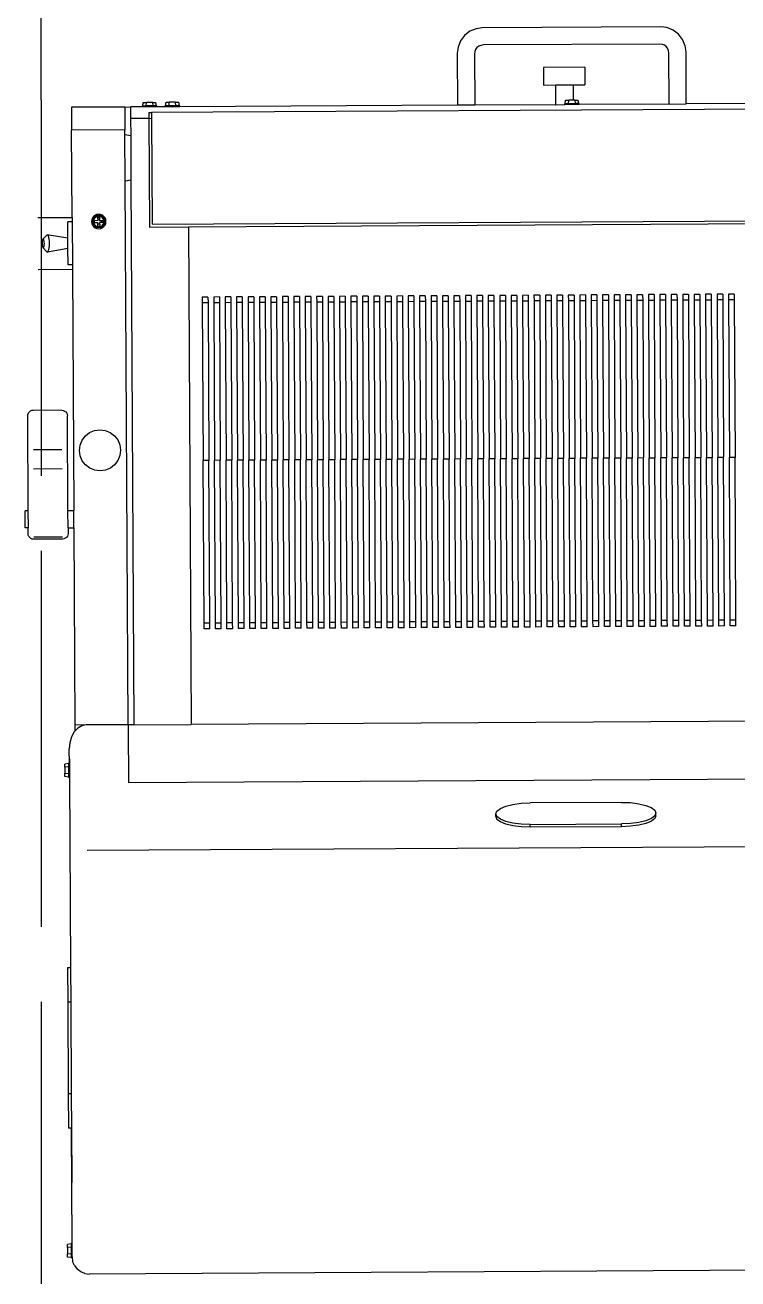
# Model space of a CAD drawing. Header units: millimetres. Extents: x -9564 to 78776, y -25260 to 24346.
# Drawn here: x 63018 to 63500, y -10981 to -10134 of the extents above; entities that cross this region are included whole.
import ezdxf

# ---------------------------------------------------------------- set-up
doc = ezdxf.new("R2010")
doc.units = ezdxf.units.MM
doc.header["$LTSCALE"] = 100
doc.linetypes.add('DASHEDX2', pattern=[3.048, 2.54, -0.508])
doc.layers.add('Area proceso', color=90, linetype='DASHEDX2')
doc.layers.add('Maquinas', color=200, linetype='Continuous')

# ---------------------------------------------------------------- blocks, each defined once
blk = doc.blocks.new('Bread Slicer pl')
at = {"layer": 'Maquinas'}
for p, q in [((39.455, 62.742), (60.83, 62.742)), ((60.927, 62.729), (60.83, 62.742)), ((60.927, 62.729), (61.018, 62.692)), ((61.018, 62.692), (61.096, 62.632)), ((61.155, 62.554), (61.096, 62.632)), ((61.155, 62.554), (61.193, 62.464)), ((61.205, 62.367), (61.193, 62.464)), ((61.205, 62.388), (61.225, 62.388)), ((61.205, 62.388), (61.205, 62.367)), ((61.205, 62.367), (61.205, 62.073)), ((61.225, 62.38), (61.225, 62.388)), ((61.225, 62.38), (61.304, 62.368)), ((61.225, 62.305), (61.225, 62.38)), ((61.225, 62.305), (61.304, 62.299)), ((61.225, 62.156), (61.225, 62.305)), ((61.304, 62.368), (61.304, 62.299)), ((61.304, 62.162), (61.304, 62.299)), ((61.205, 62.073), (61.225, 62.073)), ((61.205, 62.073), (61.205, 59.549)), ((61.225, 62.156), (61.304, 62.162)), ((61.225, 62.081), (61.225, 62.156)), ((61.225, 62.081), (61.304, 62.093)), ((61.225, 62.081), (61.225, 62.073)), ((61.304, 62.162), (61.304, 62.093)), ((61.205, 59.549), (61.205, 60.742)), ((61.205, 59.549), (61.268, 59.549)), ((61.205, 58.799), (61.205, 59.549)), ((61.268, 58.799), (61.268, 59.549)), ((61.205, 58.799), (61.268, 58.799)), ((61.205, 56.799), (61.205, 58.799)), ((61.268, 56.799), (61.268, 58.799)), ((61.205, 56.799), (61.268, 56.799)), ((61.205, 56.049), (61.205, 56.799)), ((61.268, 56.049), (61.268, 56.799)), ((61.205, 56.049), (61.268, 56.049)), ((61.205, 51.888), (61.205, 56.049)), ((61.205, 51.888), (61.205, 56.049)), ((39.455, 53.485), (60.83, 53.485)), ((48.418, 52.854), (48.493, 52.911)), ((48.493, 52.911), (48.613, 52.96)), ((48.493, 52.852), (48.613, 52.901)), ((48.613, 52.96), (48.768, 52.998)), ((48.613, 52.901), (48.768, 52.938)), ((48.768, 52.998), (48.949, 53.021)), ((48.768, 52.938), (48.949, 52.962)), ((48.949, 53.021), (49.143, 53.029)), ((48.949, 52.962), (49.143, 52.97)), ((49.143, 53.029), (51.143, 53.029)), ((49.143, 53.029), (49.143, 52.97)), ((51.143, 52.97), (49.143, 52.97)), ((51.143, 53.029), (51.337, 53.021)), ((51.143, 53.029), (51.143, 52.97)), ((51.143, 52.97), (51.337, 52.962)), ((51.337, 53.021), (51.518, 52.998)), ((51.337, 52.962), (51.518, 52.938)), ((51.518, 52.998), (51.673, 52.96)), ((51.518, 52.938), (51.673, 52.901)), ((51.673, 52.96), (51.792, 52.911)), ((51.673, 52.901), (51.792, 52.852)), ((51.792, 52.911), (51.867, 52.854)), ((48.393, 52.793), (48.418, 52.854)), ((48.393, 52.733), (48.418, 52.795)), ((48.393, 52.793), (48.393, 52.733)), ((48.418, 52.672), (48.393, 52.733)), ((48.418, 52.795), (48.493, 52.852)), ((48.493, 52.615), (48.418, 52.672)), ((48.613, 52.566), (48.493, 52.615)), ((51.792, 52.615), (51.673, 52.566)), ((51.792, 52.852), (51.867, 52.795)), ((51.867, 52.672), (51.792, 52.615)), ((51.893, 52.793), (51.867, 52.854)), ((51.867, 52.795), (51.893, 52.733)), ((51.893, 52.733), (51.867, 52.672)), ((51.893, 52.793), (51.893, 52.733)), ((48.768, 52.529), (48.613, 52.566)), ((48.949, 52.505), (48.768, 52.529)), ((49.143, 52.497), (48.949, 52.505)), ((49.143, 52.497), (51.143, 52.497)), ((51.337, 52.505), (51.143, 52.497)), ((51.518, 52.529), (51.337, 52.505)), ((51.673, 52.566), (51.518, 52.529)), ((59.915, 52.004), (40.37, 52.004)), ((59.915, 50.808), (59.915, 52.004)), ((61.205, 51.888), (61.225, 51.888)), ((61.205, 51.573), (61.205, 51.888)), ((61.225, 51.88), (61.225, 51.888)), ((61.225, 51.88), (61.304, 51.868)), ((61.225, 51.805), (61.225, 51.88)), ((61.225, 51.805), (61.304, 51.799)), ((61.225, 51.656), (61.225, 51.805)), ((61.304, 51.868), (61.304, 51.799)), ((61.304, 51.662), (61.304, 51.799)), ((61.205, 51.573), (61.225, 51.573)), ((61.205, 51.573), (61.205, 51.262)), ((61.205, 51.48), (61.205, 51.573)), ((61.225, 51.656), (61.304, 51.662)), ((61.225, 51.581), (61.225, 51.656)), ((61.225, 51.581), (61.304, 51.593)), ((61.225, 51.581), (61.225, 51.573)), ((61.304, 51.662), (61.304, 51.593)), ((61.193, 51.127), (61.205, 51.262)), ((61.096, 50.894), (61.155, 51.002)), ((61.155, 51.002), (61.193, 51.127)), ((41.745, 50.742), (58.54, 50.742)), ((59.79, 50.742), (58.54, 50.742)), ((58.54, 39.867), (58.54, 50.742)), ((59.79, 50.742), (59.915, 50.742)), ((59.79, 38.836), (59.79, 50.742)), ((59.915, 50.742), (59.915, 50.808)), ((59.915, 50.742), (60.83, 50.742)), ((59.915, 50.742), (59.915, 38.852)), ((60.83, 50.742), (60.927, 50.76)), ((60.83, 50.742), (61.08, 50.742)), ((60.927, 50.76), (61.018, 50.812)), ((61.018, 50.812), (61.08, 50.878)), ((61.08, 50.878), (61.096, 50.894)), ((61.08, 50.742), (61.08, 50.878)), ((61.08, 46.429), (61.08, 50.742)), ((46.62, 48.655), (46.745, 48.655)), ((46.62, 48.655), (46.62, 48.53)), ((46.62, 48.53), (46.745, 48.53)), ((46.62, 48.53), (46.62, 44.974)), ((46.745, 48.655), (46.745, 48.53)), ((46.745, 48.53), (46.745, 44.974)), ((46.87, 48.655), (46.995, 48.655)), ((46.87, 48.655), (46.87, 48.53)), ((46.87, 48.53), (46.995, 48.53)), ((46.87, 48.53), (46.87, 44.976)), ((46.995, 48.655), (46.995, 48.53)), ((46.995, 48.53), (46.995, 44.976)), ((47.12, 48.655), (47.245, 48.655)), ((47.12, 48.655), (47.12, 48.53)), ((47.12, 48.53), (47.245, 48.53)), ((47.12, 48.53), (47.12, 44.976)), ((47.245, 48.655), (47.245, 48.53)), ((47.245, 48.53), (47.245, 44.976)), ((47.37, 48.655), (47.495, 48.655)), ((47.37, 48.655), (47.37, 48.53)), ((47.37, 48.53), (47.495, 48.53)), ((47.37, 48.53), (47.37, 44.975)), ((47.495, 48.655), (47.495, 48.53)), ((47.495, 48.53), (47.495, 44.975)), ((47.62, 48.655), (47.745, 48.655)), ((47.62, 48.655), (47.62, 48.53)), ((47.62, 48.53), (47.745, 48.53)), ((47.62, 48.53), (47.62, 44.974)), ((47.745, 48.655), (47.745, 48.53)), ((47.745, 48.53), (47.745, 44.974)), ((47.87, 48.655), (47.995, 48.655)), ((47.87, 48.655), (47.87, 48.53)), ((47.87, 48.53), (47.995, 48.53)), ((47.87, 48.53), (47.87, 44.974)), ((47.995, 48.655), (47.995, 48.53)), ((47.995, 48.53), (47.995, 44.974)), ((48.12, 48.655), (48.245, 48.655)), ((48.12, 48.655), (48.12, 48.53)), ((48.12, 48.53), (48.245, 48.53)), ((48.12, 48.53), (48.12, 44.974)), ((48.245, 48.655), (48.245, 48.53)), ((48.245, 48.53), (48.245, 44.974)), ((48.37, 48.655), (48.495, 48.655)), ((48.37, 48.655), (48.37, 48.53)), ((48.37, 48.53), (48.495, 48.53)), ((48.37, 48.53), (48.37, 44.976)), ((48.495, 48.655), (48.495, 48.53)), ((48.495, 48.53), (48.495, 44.976)), ((48.62, 48.655), (48.745, 48.655)), ((48.62, 48.655), (48.62, 48.53)), ((48.62, 48.53), (48.745, 48.53)), ((48.62, 48.53), (48.62, 44.976)), ((48.745, 48.655), (48.745, 48.53)), ((48.745, 48.53), (48.745, 44.976)), ((48.87, 48.655), (48.995, 48.655)), ((48.87, 48.655), (48.87, 48.53)), ((48.87, 48.53), (48.995, 48.53)), ((48.87, 48.53), (48.87, 44.974)), ((48.995, 48.655), (48.995, 48.53)), ((48.995, 48.53), (48.995, 44.974)), ((49.12, 48.655), (49.245, 48.655)), ((49.12, 48.655), (49.12, 48.53)), ((49.12, 48.53), (49.245, 48.53)), ((49.12, 48.53), (49.12, 44.976)), ((49.245, 48.655), (49.245, 48.53)), ((49.245, 48.53), (49.245, 44.976)), ((49.37, 48.655), (49.495, 48.655)), ((49.37, 48.655), (49.37, 48.53)), ((49.37, 48.53), (49.495, 48.53)), ((49.37, 48.53), (49.37, 44.976)), ((49.495, 48.655), (49.495, 48.53)), ((49.495, 48.53), (49.495, 44.976)), ((49.62, 48.655), (49.745, 48.655)), ((49.62, 48.655), (49.62, 48.53)), ((49.62, 48.53), (49.745, 48.53)), ((49.62, 48.53), (49.62, 44.974)), ((49.745, 48.655), (49.745, 48.53)), ((49.745, 48.53), (49.745, 44.974)), ((49.87, 48.655), (49.995, 48.655)), ((49.87, 48.655), (49.87, 48.53)), ((49.87, 48.53), (49.995, 48.53)), ((49.87, 48.53), (49.87, 44.976)), ((49.995, 48.655), (49.995, 48.53)), ((49.995, 48.53), (49.995, 44.976)), ((50.12, 48.655), (50.245, 48.655)), ((50.12, 48.655), (50.12, 48.53)), ((50.12, 48.53), (50.245, 48.53)), ((50.12, 48.53), (50.12, 44.974)), ((50.245, 48.655), (50.245, 48.53)), ((50.245, 48.53), (50.245, 44.974)), ((50.37, 48.655), (50.495, 48.655)), ((50.37, 48.655), (50.37, 48.53)), ((50.37, 48.53), (50.495, 48.53)), ((50.37, 48.53), (50.37, 44.975)), ((50.495, 48.655), (50.495, 48.53)), ((50.495, 48.53), (50.495, 44.975)), ((50.62, 48.655), (50.745, 48.655)), ((50.62, 48.655), (50.62, 48.53)), ((50.62, 48.53), (50.745, 48.53)), ((50.62, 48.53), (50.62, 44.976)), ((50.745, 48.655), (50.745, 48.53)), ((50.745, 48.53), (50.745, 44.976)), ((50.87, 48.655), (50.995, 48.655)), ((50.87, 48.655), (50.87, 48.53)), ((50.87, 48.53), (50.995, 48.53)), ((50.87, 48.53), (50.87, 44.974)), ((50.995, 48.655), (50.995, 48.53)), ((50.995, 48.53), (50.995, 44.974)), ((51.12, 48.655), (51.245, 48.655)), ((51.12, 48.655), (51.12, 48.53)), ((51.12, 48.53), (51.245, 48.53)), ((51.12, 48.53), (51.12, 44.974)), ((51.245, 48.655), (51.245, 48.53)), ((51.245, 48.53), (51.245, 44.974)), ((51.37, 48.655), (51.495, 48.655)), ((51.37, 48.655), (51.37, 48.53)), ((51.37, 48.53), (51.495, 48.53)), ((51.37, 48.53), (51.37, 44.976)), ((51.495, 48.655), (51.495, 48.53)), ((51.495, 48.53), (51.495, 44.976)), ((51.62, 48.655), (51.745, 48.655)), ((51.62, 48.655), (51.62, 48.53)), ((51.62, 48.53), (51.745, 48.53)), ((51.62, 48.53), (51.62, 44.974)), ((51.745, 48.655), (51.745, 48.53)), ((51.745, 48.53), (51.745, 44.974)), ((51.87, 48.655), (51.995, 48.655)), ((51.87, 48.655), (51.87, 48.53)), ((51.87, 48.53), (51.995, 48.53)), ((51.87, 48.53), (51.87, 44.974)), ((51.995, 48.655), (51.995, 48.53)), ((51.995, 48.53), (51.995, 44.974)), ((52.12, 48.655), (52.245, 48.655)), ((52.12, 48.655), (52.12, 48.53)), ((52.12, 48.53), (52.245, 48.53)), ((52.12, 48.53), (52.12, 44.976)), ((52.245, 48.655), (52.245, 48.53)), ((52.245, 48.53), (52.245, 44.976)), ((52.37, 48.655), (52.495, 48.655)), ((52.37, 48.655), (52.37, 48.53)), ((52.37, 48.53), (52.495, 48.53)), ((52.37, 48.53), (52.37, 44.974)), ((52.495, 48.655), (52.495, 48.53)), ((52.495, 48.53), (52.495, 44.974)), ((52.62, 48.655), (52.745, 48.655)), ((52.62, 48.655), (52.62, 48.53)), ((52.62, 48.53), (52.745, 48.53)), ((52.62, 48.53), (52.62, 44.974)), ((52.745, 48.655), (52.745, 48.53)), ((52.745, 48.53), (52.745, 44.974)), ((52.87, 48.655), (52.995, 48.655)), ((52.87, 48.655), (52.87, 48.53)), ((52.87, 48.53), (52.995, 48.53)), ((52.87, 48.53), (52.87, 44.976)), ((52.995, 48.655), (52.995, 48.53)), ((52.995, 48.53), (52.995, 44.976)), ((53.12, 48.655), (53.245, 48.655)), ((53.12, 48.655), (53.12, 48.53)), ((53.12, 48.53), (53.245, 48.53)), ((53.12, 48.53), (53.12, 44.974)), ((53.245, 48.655), (53.245, 48.53)), ((53.245, 48.53), (53.245, 44.974)), ((53.37, 48.655), (53.495, 48.655)), ((53.37, 48.655), (53.37, 48.53)), ((53.37, 48.53), (53.495, 48.53)), ((53.37, 48.53), (53.37, 44.975)), ((53.495, 48.655), (53.495, 48.53)), ((53.495, 48.53), (53.495, 44.975)), ((53.62, 48.655), (53.745, 48.655)), ((53.62, 48.655), (53.62, 48.53)), ((53.62, 48.53), (53.745, 48.53)), ((53.62, 48.53), (53.62, 44.976)), ((53.745, 48.655), (53.745, 48.53)), ((53.745, 48.53), (53.745, 44.976)), ((53.87, 48.655), (53.995, 48.655)), ((53.87, 48.655), (53.87, 48.53)), ((53.87, 48.53), (53.995, 48.53)), ((53.87, 48.53), (53.87, 44.974)), ((53.995, 48.655), (53.995, 48.53)), ((53.995, 48.53), (53.995, 44.974)), ((54.12, 48.655), (54.245, 48.655)), ((54.12, 48.655), (54.12, 48.53)), ((54.12, 48.53), (54.245, 48.53)), ((54.12, 48.53), (54.12, 44.976)), ((54.245, 48.655), (54.245, 48.53)), ((54.245, 48.53), (54.245, 44.976)), ((54.37, 48.655), (54.495, 48.655)), ((54.37, 48.655), (54.37, 48.53)), ((54.37, 48.53), (54.495, 48.53)), ((54.37, 48.53), (54.37, 44.976)), ((54.495, 48.655), (54.495, 48.53)), ((54.495, 48.53), (54.495, 44.976)), ((54.62, 48.655), (54.745, 48.655)), ((54.62, 48.655), (54.62, 48.53)), ((54.62, 48.53), (54.745, 48.53)), ((54.62, 48.53), (54.62, 44.975)), ((54.745, 48.655), (54.745, 48.53)), ((54.745, 48.53), (54.745, 44.975)), ((54.87, 48.655), (54.995, 48.655)), ((54.87, 48.655), (54.87, 48.53)), ((54.87, 48.53), (54.995, 48.53)), ((54.87, 48.53), (54.87, 44.974)), ((54.995, 48.655), (54.995, 48.53)), ((54.995, 48.53), (54.995, 44.974)), ((55.12, 48.655), (55.245, 48.655)), ((55.12, 48.655), (55.12, 48.53)), ((55.12, 48.53), (55.245, 48.53)), ((55.12, 48.53), (55.12, 44.976)), ((55.245, 48.655), (55.245, 48.53)), ((55.245, 48.53), (55.245, 44.976)), ((55.37, 48.655), (55.495, 48.655)), ((55.37, 48.655), (55.37, 48.53)), ((55.37, 48.53), (55.495, 48.53)), ((55.37, 48.53), (55.37, 44.974)), ((55.495, 48.655), (55.495, 48.53)), ((55.495, 48.53), (55.495, 44.974)), ((55.62, 48.655), (55.745, 48.655)), ((55.62, 48.655), (55.62, 48.53)), ((55.62, 48.53), (55.745, 48.53)), ((55.62, 48.53), (55.62, 44.976)), ((55.745, 48.655), (55.745, 48.53)), ((55.745, 48.53), (55.745, 44.976)), ((55.87, 48.655), (55.995, 48.655)), ((55.87, 48.655), (55.87, 48.53)), ((55.87, 48.53), (55.995, 48.53)), ((55.87, 48.53), (55.87, 44.976)), ((55.995, 48.655), (55.995, 48.53)), ((55.995, 48.53), (55.995, 44.976)), ((56.12, 48.655), (56.245, 48.655)), ((56.12, 48.655), (56.12, 48.53)), ((56.12, 48.53), (56.245, 48.53)), ((56.12, 48.53), (56.12, 44.974)), ((56.245, 48.655), (56.245, 48.53)), ((56.245, 48.53), (56.245, 44.974)), ((56.37, 48.655), (56.495, 48.655)), ((56.37, 48.655), (56.37, 48.53)), ((56.37, 48.53), (56.495, 48.53)), ((56.37, 48.53), (56.37, 44.976)), ((56.495, 48.655), (56.495, 48.53)), ((56.495, 48.53), (56.495, 44.976)), ((56.62, 48.655), (56.745, 48.655)), ((56.62, 48.655), (56.62, 48.53)), ((56.62, 48.53), (56.745, 48.53)), ((56.62, 48.53), (56.62, 44.975)), ((56.745, 48.655), (56.745, 48.53)), ((56.745, 48.53), (56.745, 44.975)), ((56.87, 48.655), (56.995, 48.655)), ((56.87, 48.655), (56.87, 48.53)), ((56.87, 48.53), (56.995, 48.53)), ((56.87, 48.53), (56.87, 44.975)), ((56.995, 48.655), (56.995, 48.53)), ((56.995, 48.53), (56.995, 44.975)), ((57.12, 48.655), (57.245, 48.655)), ((57.12, 48.655), (57.12, 48.53)), ((57.12, 48.53), (57.245, 48.53)), ((57.12, 48.53), (57.12, 44.976)), ((57.245, 48.655), (57.245, 48.53)), ((57.245, 48.53), (57.245, 44.976)), ((57.37, 48.655), (57.495, 48.655)), ((57.37, 48.655), (57.37, 48.53)), ((57.37, 48.53), (57.495, 48.53)), ((57.37, 48.53), (57.37, 44.974)), ((57.495, 48.655), (57.495, 48.53)), ((57.495, 48.53), (57.495, 44.974)), ((57.62, 48.655), (57.745, 48.655)), ((57.62, 48.655), (57.62, 48.53)), ((57.62, 48.53), (57.745, 48.53)), ((57.62, 48.53), (57.62, 44.974)), ((57.745, 48.655), (57.745, 48.53)), ((57.745, 48.53), (57.745, 44.974)), ((57.87, 48.655), (57.995, 48.655)), ((57.87, 48.655), (57.87, 48.53)), ((57.87, 48.53), (57.995, 48.53)), ((57.87, 48.53), (57.87, 44.976)), ((57.995, 48.655), (57.995, 48.53)), ((57.995, 48.53), (57.995, 44.976)), ((58.12, 48.655), (58.245, 48.655)), ((58.12, 48.655), (58.12, 48.53)), ((58.12, 48.53), (58.245, 48.53)), ((58.12, 48.53), (58.12, 44.975)), ((58.245, 48.655), (58.245, 48.53)), ((58.245, 48.53), (58.245, 44.975)), ((61.21, 46.584), (61.222, 46.614)), ((61.222, 46.614), (61.242, 46.64)), ((61.242, 46.64), (61.268, 46.66)), ((61.268, 46.66), (61.298, 46.673)), ((61.298, 46.673), (61.33, 46.677)), ((61.33, 46.677), (61.955, 46.677)), ((61.33, 46.633), (61.955, 46.633)), ((61.955, 46.677), (61.988, 46.673)), ((61.988, 46.673), (62.018, 46.66)), ((62.018, 46.66), (62.044, 46.64)), ((62.044, 46.64), (62.064, 46.614)), ((62.064, 46.614), (62.076, 46.584)), ((61.205, 46.429), (61.08, 46.429)), ((61.08, 46.429), (61.08, 46.054)), ((61.205, 46.552), (61.21, 46.584)), ((61.205, 46.429), (61.205, 46.552)), ((61.205, 46.429), (61.205, 46.054)), ((62.076, 46.584), (62.08, 46.552)), ((62.08, 46.552), (62.08, 46.429)), ((62.08, 46.429), (62.143, 46.429)), ((62.08, 46.054), (62.08, 46.429)), ((62.143, 46.429), (62.143, 46.054)), ((61.205, 46.054), (61.08, 46.054)), ((61.08, 40.779), (61.08, 46.054)), ((61.205, 46.054), (61.205, 43.986)), ((62.08, 46.054), (62.143, 46.054)), ((62.08, 43.986), (62.08, 46.054)), ((46.62, 44.974), (46.745, 44.974)), ((46.62, 41.53), (46.62, 44.974)), ((46.745, 41.53), (46.745, 44.974)), ((46.87, 44.976), (46.87, 44.974)), ((46.87, 44.974), (46.995, 44.974)), ((46.87, 41.53), (46.87, 44.974)), ((46.995, 44.976), (46.995, 44.974)), ((46.995, 41.53), (46.995, 44.974)), ((47.12, 44.976), (47.245, 44.976)), ((47.12, 41.53), (47.12, 44.976)), ((47.245, 41.53), (47.245, 44.976)), ((47.37, 41.53), (47.37, 44.975)), ((47.37, 44.975), (47.495, 44.975)), ((47.495, 41.53), (47.495, 44.975)), ((47.62, 44.974), (47.745, 44.974)), ((47.62, 41.53), (47.62, 44.974)), ((47.745, 41.53), (47.745, 44.974)), ((47.87, 44.974), (47.995, 44.974)), ((47.87, 41.53), (47.87, 44.974)), ((47.995, 41.53), (47.995, 44.974)), ((48.12, 44.974), (48.245, 44.974)), ((48.12, 41.53), (48.12, 44.974)), ((48.245, 41.53), (48.245, 44.974)), ((48.37, 44.976), (48.495, 44.976)), ((48.37, 41.53), (48.37, 44.976)), ((48.495, 41.53), (48.495, 44.976)), ((48.62, 44.976), (48.62, 44.974)), ((48.62, 44.974), (48.745, 44.974)), ((48.62, 41.53), (48.62, 44.974)), ((48.745, 44.976), (48.745, 44.974)), ((48.745, 41.53), (48.745, 44.974)), ((48.87, 44.974), (48.995, 44.974)), ((48.87, 41.53), (48.87, 44.974)), ((48.995, 41.53), (48.995, 44.974)), ((49.12, 44.976), (49.12, 44.974)), ((49.12, 44.974), (49.245, 44.974)), ((49.12, 41.53), (49.12, 44.974)), ((49.245, 44.976), (49.245, 44.974)), ((49.245, 41.53), (49.245, 44.974)), ((49.37, 44.976), (49.495, 44.976)), ((49.37, 41.53), (49.37, 44.976)), ((49.495, 41.53), (49.495, 44.976)), ((49.62, 44.974), (49.745, 44.974)), ((49.62, 41.53), (49.62, 44.974)), ((49.745, 41.53), (49.745, 44.974)), ((49.87, 44.976), (49.87, 44.974)), ((49.87, 44.974), (49.995, 44.974)), ((49.87, 41.53), (49.87, 44.974)), ((49.995, 44.976), (49.995, 44.974)), ((49.995, 41.53), (49.995, 44.974)), ((50.12, 44.974), (50.245, 44.974)), ((50.12, 41.53), (50.12, 44.974)), ((50.245, 41.53), (50.245, 44.974)), ((50.37, 41.53), (50.37, 44.975)), ((50.37, 44.975), (50.495, 44.975)), ((50.495, 41.53), (50.495, 44.975)), ((50.62, 44.976), (50.62, 44.974)), ((50.62, 44.974), (50.745, 44.974)), ((50.62, 41.53), (50.62, 44.974)), ((50.745, 44.976), (50.745, 44.974)), ((50.745, 41.53), (50.745, 44.974)), ((50.87, 44.974), (50.995, 44.974)), ((50.87, 41.53), (50.87, 44.974)), ((50.995, 41.53), (50.995, 44.974)), ((51.12, 44.974), (51.245, 44.974)), ((51.12, 41.53), (51.12, 44.974)), ((51.245, 41.53), (51.245, 44.974)), ((51.37, 44.976), (51.495, 44.976)), ((51.37, 41.53), (51.37, 44.976)), ((51.495, 41.53), (51.495, 44.976)), ((51.62, 44.974), (51.745, 44.974)), ((51.62, 41.53), (51.62, 44.974)), ((51.745, 41.53), (51.745, 44.974)), ((51.87, 44.974), (51.995, 44.974)), ((51.87, 41.53), (51.87, 44.974)), ((51.995, 41.53), (51.995, 44.974)), ((52.12, 44.976), (52.12, 44.974)), ((52.12, 44.974), (52.245, 44.974)), ((52.12, 41.53), (52.12, 44.974)), ((52.245, 44.976), (52.245, 44.974)), ((52.245, 41.53), (52.245, 44.974)), ((52.37, 44.974), (52.495, 44.974)), ((52.37, 41.53), (52.37, 44.974)), ((52.495, 41.53), (52.495, 44.974)), ((52.62, 44.974), (52.745, 44.974)), ((52.62, 41.53), (52.62, 44.974)), ((52.745, 41.53), (52.745, 44.974)), ((52.87, 44.976), (52.87, 44.974)), ((52.87, 44.974), (52.995, 44.974)), ((52.87, 41.53), (52.87, 44.974)), ((52.995, 44.976), (52.995, 44.974)), ((52.995, 41.53), (52.995, 44.974)), ((53.12, 44.974), (53.245, 44.974)), ((53.12, 41.53), (53.12, 44.974)), ((53.245, 41.53), (53.245, 44.974)), ((53.37, 41.53), (53.37, 44.975)), ((53.37, 44.975), (53.495, 44.975)), ((53.495, 41.53), (53.495, 44.975)), ((53.62, 44.976), (53.745, 44.976)), ((53.62, 41.53), (53.62, 44.976)), ((53.745, 41.53), (53.745, 44.976)), ((53.87, 44.974), (53.995, 44.974)), ((53.87, 41.53), (53.87, 44.974)), ((53.995, 41.53), (53.995, 44.974)), ((54.12, 44.976), (54.12, 44.974)), ((54.12, 44.974), (54.245, 44.974)), ((54.12, 41.53), (54.12, 44.974)), ((54.245, 44.976), (54.245, 44.974)), ((54.245, 41.53), (54.245, 44.974)), ((54.37, 44.976), (54.37, 44.974)), ((54.37, 44.974), (54.495, 44.974)), ((54.37, 41.53), (54.37, 44.974)), ((54.495, 44.976), (54.495, 44.974)), ((54.495, 41.53), (54.495, 44.974)), ((54.62, 41.53), (54.62, 44.975)), ((54.62, 44.975), (54.745, 44.975)), ((54.745, 41.53), (54.745, 44.975)), ((54.87, 44.974), (54.995, 44.974)), ((54.87, 41.53), (54.87, 44.974)), ((54.995, 41.53), (54.995, 44.974)), ((55.12, 44.976), (55.12, 44.974)), ((55.12, 44.974), (55.245, 44.974)), ((55.12, 41.53), (55.12, 44.974)), ((55.245, 44.976), (55.245, 44.974)), ((55.245, 41.53), (55.245, 44.974)), ((55.37, 44.974), (55.495, 44.974)), ((55.37, 41.53), (55.37, 44.974)), ((55.495, 41.53), (55.495, 44.974)), ((55.62, 44.976), (55.62, 44.974)), ((55.62, 44.974), (55.745, 44.974)), ((55.62, 41.53), (55.62, 44.974)), ((55.745, 44.976), (55.745, 44.974)), ((55.745, 41.53), (55.745, 44.974)), ((55.87, 44.976), (55.87, 44.974)), ((55.87, 44.974), (55.995, 44.974)), ((55.87, 41.53), (55.87, 44.974)), ((55.995, 44.976), (55.995, 44.974)), ((55.995, 41.53), (55.995, 44.974)), ((56.12, 44.974), (56.245, 44.974)), ((56.12, 41.53), (56.12, 44.974)), ((56.245, 41.53), (56.245, 44.974)), ((56.37, 44.976), (56.37, 44.974)), ((56.37, 44.974), (56.495, 44.974)), ((56.37, 41.53), (56.37, 44.974)), ((56.495, 44.976), (56.495, 44.974)), ((56.495, 41.53), (56.495, 44.974)), ((56.62, 41.53), (56.62, 44.975)), ((56.62, 44.975), (56.745, 44.975)), ((56.745, 41.53), (56.745, 44.975)), ((56.87, 41.53), (56.87, 44.975)), ((56.87, 44.975), (56.995, 44.975)), ((56.995, 41.53), (56.995, 44.975)), ((57.12, 44.976), (57.12, 44.974)), ((57.12, 44.974), (57.245, 44.974)), ((57.12, 41.53), (57.12, 44.974)), ((57.245, 44.976), (57.245, 44.974)), ((57.245, 41.53), (57.245, 44.974)), ((57.37, 44.974), (57.495, 44.974)), ((57.37, 41.53), (57.37, 44.974)), ((57.495, 41.53), (57.495, 44.974)), ((57.62, 44.974), (57.745, 44.974)), ((57.62, 41.53), (57.62, 44.974)), ((57.745, 41.53), (57.745, 44.974)), ((57.87, 44.976), (57.87, 44.974)), ((57.87, 44.974), (57.995, 44.974)), ((57.87, 41.53), (57.87, 44.974)), ((57.995, 44.976), (57.995, 44.974)), ((57.995, 41.53), (57.995, 44.974)), ((58.12, 41.53), (58.12, 44.975)), ((58.12, 44.975), (58.245, 44.975)), ((58.245, 41.53), (58.245, 44.975)), ((60.063, 44.858), (60.108, 44.967)), ((60.108, 44.967), (60.18, 45.06)), ((60.18, 45.06), (60.273, 45.132)), ((60.273, 45.132), (60.381, 45.177)), ((60.381, 45.177), (60.498, 45.192)), ((60.498, 45.192), (60.614, 45.177)), ((60.614, 45.177), (60.723, 45.132)), ((60.723, 45.132), (60.816, 45.06)), ((60.816, 45.06), (60.888, 44.967)), ((60.888, 44.967), (60.933, 44.858)), ((61.33, 45.143), (61.955, 45.143)), ((60.048, 44.742), (60.063, 44.858)), ((60.063, 44.625), (60.048, 44.742)), ((60.933, 44.858), (60.948, 44.742)), ((60.948, 44.742), (60.933, 44.625)), ((61.33, 44.725), (61.955, 44.725)), ((60.108, 44.517), (60.063, 44.625)), ((60.18, 44.424), (60.108, 44.517)), ((60.273, 44.352), (60.18, 44.424)), ((60.816, 44.424), (60.723, 44.352)), ((60.888, 44.517), (60.816, 44.424)), ((60.933, 44.625), (60.888, 44.517)), ((60.381, 44.307), (60.273, 44.352)), ((60.498, 44.292), (60.381, 44.307)), ((60.614, 44.307), (60.498, 44.292)), ((60.723, 44.352), (60.614, 44.307)), ((61.21, 43.954), (61.205, 43.986)), ((61.222, 43.923), (61.21, 43.954)), ((61.242, 43.897), (61.222, 43.923)), ((61.268, 43.878), (61.242, 43.897)), ((61.298, 43.865), (61.268, 43.878)), ((61.33, 43.861), (61.298, 43.865)), ((61.33, 43.861), (61.955, 43.861)), ((61.955, 43.861), (61.988, 43.865)), ((61.988, 43.865), (62.018, 43.878)), ((62.018, 43.878), (62.044, 43.897)), ((62.044, 43.897), (62.064, 43.923)), ((62.064, 43.923), (62.076, 43.954)), ((62.076, 43.954), (62.08, 43.986)), ((46.62, 41.53), (46.745, 41.53)), ((46.62, 41.405), (46.62, 41.53)), ((46.62, 41.405), (46.745, 41.405)), ((46.745, 41.405), (46.745, 41.53)), ((46.87, 41.53), (46.995, 41.53)), ((46.87, 41.405), (46.87, 41.53)), ((46.87, 41.405), (46.995, 41.405)), ((46.995, 41.405), (46.995, 41.53)), ((47.12, 41.53), (47.245, 41.53)), ((47.12, 41.405), (47.12, 41.53)), ((47.12, 41.405), (47.245, 41.405)), ((47.245, 41.405), (47.245, 41.53)), ((47.37, 41.53), (47.495, 41.53)), ((47.37, 41.405), (47.37, 41.53)), ((47.37, 41.405), (47.495, 41.405)), ((47.495, 41.405), (47.495, 41.53)), ((47.62, 41.53), (47.745, 41.53)), ((47.62, 41.405), (47.62, 41.53)), ((47.62, 41.405), (47.745, 41.405)), ((47.745, 41.405), (47.745, 41.53)), ((47.87, 41.53), (47.995, 41.53)), ((47.87, 41.405), (47.87, 41.53)), ((47.87, 41.405), (47.995, 41.405)), ((47.995, 41.405), (47.995, 41.53)), ((48.12, 41.53), (48.245, 41.53)), ((48.12, 41.405), (48.12, 41.53)), ((48.12, 41.405), (48.245, 41.405)), ((48.245, 41.405), (48.245, 41.53)), ((48.37, 41.53), (48.495, 41.53)), ((48.37, 41.405), (48.37, 41.53)), ((48.37, 41.405), (48.495, 41.405)), ((48.495, 41.405), (48.495, 41.53)), ((48.62, 41.53), (48.745, 41.53)), ((48.62, 41.405), (48.62, 41.53)), ((48.62, 41.405), (48.745, 41.405)), ((48.745, 41.405), (48.745, 41.53)), ((48.87, 41.53), (48.995, 41.53)), ((48.87, 41.405), (48.87, 41.53)), ((48.87, 41.405), (48.995, 41.405)), ((48.995, 41.405), (48.995, 41.53)), ((49.12, 41.53), (49.245, 41.53)), ((49.12, 41.405), (49.12, 41.53)), ((49.12, 41.405), (49.245, 41.405)), ((49.245, 41.405), (49.245, 41.53)), ((49.37, 41.53), (49.495, 41.53)), ((49.37, 41.405), (49.37, 41.53)), ((49.37, 41.405), (49.495, 41.405)), ((49.495, 41.405), (49.495, 41.53)), ((49.62, 41.53), (49.745, 41.53)), ((49.62, 41.405), (49.62, 41.53)), ((49.62, 41.405), (49.745, 41.405)), ((49.745, 41.405), (49.745, 41.53)), ((49.87, 41.53), (49.995, 41.53)), ((49.87, 41.405), (49.87, 41.53)), ((49.87, 41.405), (49.995, 41.405)), ((49.995, 41.405), (49.995, 41.53)), ((50.12, 41.53), (50.245, 41.53)), ((50.12, 41.405), (50.12, 41.53)), ((50.12, 41.405), (50.245, 41.405)), ((50.245, 41.405), (50.245, 41.53)), ((50.37, 41.53), (50.495, 41.53)), ((50.37, 41.405), (50.37, 41.53)), ((50.37, 41.405), (50.495, 41.405)), ((50.495, 41.405), (50.495, 41.53)), ((50.62, 41.53), (50.745, 41.53)), ((50.62, 41.405), (50.62, 41.53)), ((50.62, 41.405), (50.745, 41.405)), ((50.745, 41.405), (50.745, 41.53)), ((50.87, 41.53), (50.995, 41.53)), ((50.87, 41.405), (50.87, 41.53)), ((50.87, 41.405), (50.995, 41.405)), ((50.995, 41.405), (50.995, 41.53)), ((51.12, 41.53), (51.245, 41.53)), ((51.12, 41.405), (51.12, 41.53)), ((51.12, 41.405), (51.245, 41.405)), ((51.245, 41.405), (51.245, 41.53)), ((51.37, 41.53), (51.495, 41.53)), ((51.37, 41.405), (51.37, 41.53)), ((51.37, 41.405), (51.495, 41.405)), ((51.495, 41.405), (51.495, 41.53)), ((51.62, 41.53), (51.745, 41.53)), ((51.62, 41.405), (51.62, 41.53)), ((51.62, 41.405), (51.745, 41.405)), ((51.745, 41.405), (51.745, 41.53)), ((51.87, 41.53), (51.995, 41.53)), ((51.87, 41.405), (51.87, 41.53)), ((51.87, 41.405), (51.995, 41.405)), ((51.995, 41.405), (51.995, 41.53)), ((52.12, 41.53), (52.245, 41.53)), ((52.12, 41.405), (52.12, 41.53)), ((52.12, 41.405), (52.245, 41.405)), ((52.245, 41.405), (52.245, 41.53)), ((52.37, 41.53), (52.495, 41.53)), ((52.37, 41.405), (52.37, 41.53)), ((52.37, 41.405), (52.495, 41.405)), ((52.495, 41.405), (52.495, 41.53)), ((52.62, 41.53), (52.745, 41.53)), ((52.62, 41.405), (52.62, 41.53)), ((52.62, 41.405), (52.745, 41.405)), ((52.745, 41.405), (52.745, 41.53)), ((52.87, 41.53), (52.995, 41.53)), ((52.87, 41.405), (52.87, 41.53)), ((52.87, 41.405), (52.995, 41.405)), ((52.995, 41.405), (52.995, 41.53)), ((53.12, 41.53), (53.245, 41.53)), ((53.12, 41.405), (53.12, 41.53)), ((53.12, 41.405), (53.245, 41.405)), ((53.245, 41.405), (53.245, 41.53)), ((53.37, 41.53), (53.495, 41.53)), ((53.37, 41.405), (53.37, 41.53)), ((53.37, 41.405), (53.495, 41.405)), ((53.495, 41.405), (53.495, 41.53)), ((53.62, 41.53), (53.745, 41.53)), ((53.62, 41.405), (53.62, 41.53)), ((53.62, 41.405), (53.745, 41.405)), ((53.745, 41.405), (53.745, 41.53)), ((53.87, 41.53), (53.995, 41.53)), ((53.87, 41.405), (53.87, 41.53)), ((53.87, 41.405), (53.995, 41.405)), ((53.995, 41.405), (53.995, 41.53)), ((54.12, 41.53), (54.245, 41.53)), ((54.12, 41.405), (54.12, 41.53)), ((54.12, 41.405), (54.245, 41.405)), ((54.245, 41.405), (54.245, 41.53)), ((54.37, 41.53), (54.495, 41.53)), ((54.37, 41.405), (54.37, 41.53)), ((54.37, 41.405), (54.495, 41.405)), ((54.495, 41.405), (54.495, 41.53)), ((54.62, 41.53), (54.745, 41.53)), ((54.62, 41.405), (54.62, 41.53)), ((54.62, 41.405), (54.745, 41.405)), ((54.745, 41.405), (54.745, 41.53)), ((54.87, 41.53), (54.995, 41.53)), ((54.87, 41.405), (54.87, 41.53)), ((54.87, 41.405), (54.995, 41.405)), ((54.995, 41.405), (54.995, 41.53)), ((55.12, 41.53), (55.245, 41.53)), ((55.12, 41.405), (55.12, 41.53)), ((55.12, 41.405), (55.245, 41.405)), ((55.245, 41.405), (55.245, 41.53)), ((55.37, 41.53), (55.495, 41.53)), ((55.37, 41.405), (55.37, 41.53)), ((55.37, 41.405), (55.495, 41.405)), ((55.495, 41.405), (55.495, 41.53)), ((55.62, 41.53), (55.745, 41.53)), ((55.62, 41.405), (55.62, 41.53)), ((55.62, 41.405), (55.745, 41.405)), ((55.745, 41.405), (55.745, 41.53)), ((55.87, 41.53), (55.995, 41.53)), ((55.87, 41.405), (55.87, 41.53)), ((55.87, 41.405), (55.995, 41.405)), ((55.995, 41.405), (55.995, 41.53)), ((56.12, 41.53), (56.245, 41.53)), ((56.12, 41.405), (56.12, 41.53)), ((56.12, 41.405), (56.245, 41.405)), ((56.245, 41.405), (56.245, 41.53)), ((56.37, 41.53), (56.495, 41.53)), ((56.37, 41.405), (56.37, 41.53)), ((56.37, 41.405), (56.495, 41.405)), ((56.495, 41.405), (56.495, 41.53)), ((56.62, 41.53), (56.745, 41.53)), ((56.62, 41.405), (56.62, 41.53)), ((56.62, 41.405), (56.745, 41.405)), ((56.745, 41.405), (56.745, 41.53)), ((56.87, 41.53), (56.995, 41.53)), ((56.87, 41.405), (56.87, 41.53)), ((56.87, 41.405), (56.995, 41.405)), ((56.995, 41.405), (56.995, 41.53)), ((57.12, 41.53), (57.245, 41.53)), ((57.12, 41.405), (57.12, 41.53)), ((57.12, 41.405), (57.245, 41.405)), ((57.245, 41.405), (57.245, 41.53)), ((57.37, 41.53), (57.495, 41.53)), ((57.37, 41.405), (57.37, 41.53)), ((57.37, 41.405), (57.495, 41.405)), ((57.495, 41.405), (57.495, 41.53)), ((57.62, 41.53), (57.745, 41.53)), ((57.62, 41.405), (57.62, 41.53)), ((57.62, 41.405), (57.745, 41.405)), ((57.745, 41.405), (57.745, 41.53)), ((57.87, 41.53), (57.995, 41.53)), ((57.87, 41.405), (57.87, 41.53)), ((57.87, 41.405), (57.995, 41.405)), ((57.995, 41.405), (57.995, 41.53)), ((58.12, 41.53), (58.245, 41.53)), ((58.12, 41.405), (58.12, 41.53)), ((58.12, 41.405), (58.245, 41.405)), ((58.245, 41.405), (58.245, 41.53)), ((61.08, 40.682), (61.08, 40.779)), ((61.83, 40.779), (61.08, 40.779)), ((61.08, 40.682), (61.174, 40.682)), ((61.08, 39.745), (61.08, 40.682)), ((61.174, 40.682), (61.174, 40.324)), ((61.174, 40.324), (61.624, 40.401)), ((61.174, 40.324), (61.174, 40.104)), ((61.582, 40.307), (61.577, 40.262)), ((61.589, 40.346), (61.582, 40.307)), ((61.599, 40.376), (61.589, 40.346)), ((61.611, 40.395), (61.599, 40.376)), ((61.624, 40.401), (61.611, 40.395)), ((61.636, 40.395), (61.624, 40.401)), ((61.636, 40.395), (61.721, 40.304)), ((61.702, 40.295), (61.697, 40.28)), ((61.708, 40.304), (61.702, 40.295)), ((61.714, 40.307), (61.708, 40.304)), ((61.721, 40.304), (61.714, 40.307)), ((61.726, 40.295), (61.721, 40.304)), ((61.731, 40.28), (61.726, 40.295)), ((61.174, 40.104), (61.624, 40.026)), ((61.174, 40.104), (61.174, 39.745)), ((61.577, 40.262), (61.575, 40.214)), ((61.575, 40.214), (61.577, 40.165)), ((61.577, 40.165), (61.582, 40.12)), ((61.582, 40.12), (61.589, 40.081)), ((61.589, 40.081), (61.599, 40.051)), ((61.599, 40.051), (61.611, 40.033)), ((61.611, 40.033), (61.624, 40.026)), ((61.624, 40.026), (61.636, 40.033)), ((61.636, 40.033), (61.721, 40.123)), ((61.691, 40.238), (61.69, 40.214)), ((61.69, 40.214), (61.691, 40.189)), ((61.693, 40.261), (61.691, 40.238)), ((61.691, 40.189), (61.693, 40.167)), ((61.697, 40.28), (61.693, 40.261)), ((61.693, 40.167), (61.697, 40.147)), ((61.697, 40.147), (61.702, 40.132)), ((61.702, 40.132), (61.708, 40.123)), ((61.708, 40.123), (61.714, 40.12)), ((61.714, 40.12), (61.721, 40.123)), ((61.721, 40.123), (61.726, 40.132)), ((61.726, 40.132), (61.731, 40.147)), ((61.735, 40.261), (61.731, 40.28)), ((61.731, 40.147), (61.735, 40.167)), ((61.738, 40.238), (61.735, 40.261)), ((61.735, 40.167), (61.738, 40.189)), ((61.739, 40.214), (61.738, 40.238)), ((61.738, 40.189), (61.739, 40.214)), ((59.33, 39.804), (41.018, 39.804)), ((58.54, 39.867), (41.745, 39.867)), ((59.393, 39.867), (58.54, 39.867)), ((59.33, 37.492), (59.33, 39.804)), ((59.393, 37.492), (59.393, 39.867)), ((60.346, 39.783), (60.34, 39.742)), ((60.34, 39.742), (60.346, 39.701)), ((60.361, 39.821), (60.346, 39.783)), ((60.423, 39.872), (60.348, 39.742)), ((60.423, 39.612), (60.348, 39.742)), ((60.348, 39.742), (60.36, 39.742)), ((60.429, 39.861), (60.36, 39.742)), ((60.429, 39.623), (60.36, 39.742)), ((60.387, 39.853), (60.361, 39.821)), ((60.388, 39.772), (60.384, 39.742)), ((60.384, 39.742), (60.388, 39.712)), ((60.419, 39.878), (60.387, 39.853)), ((60.399, 39.799), (60.388, 39.772)), ((60.417, 39.823), (60.399, 39.799)), ((60.399, 39.762), (60.439, 39.762)), ((60.399, 39.722), (60.399, 39.762)), ((60.441, 39.841), (60.417, 39.823)), ((60.457, 39.894), (60.419, 39.878)), ((60.423, 39.872), (60.573, 39.872)), ((60.423, 39.872), (60.429, 39.861)), ((60.429, 39.861), (60.567, 39.861)), ((60.439, 39.722), (60.439, 39.762)), ((60.439, 39.762), (60.478, 39.762)), ((60.468, 39.852), (60.441, 39.841)), ((60.498, 39.899), (60.457, 39.894)), ((60.498, 39.856), (60.468, 39.852)), ((60.478, 39.801), (60.478, 39.84)), ((60.518, 39.84), (60.478, 39.84)), ((60.478, 39.801), (60.518, 39.801)), ((60.478, 39.801), (60.478, 39.762)), ((60.539, 39.894), (60.498, 39.899)), ((60.527, 39.852), (60.498, 39.856)), ((60.518, 39.84), (60.518, 39.801)), ((60.518, 39.801), (60.518, 39.762)), ((60.596, 39.762), (60.518, 39.762)), ((60.555, 39.841), (60.527, 39.852)), ((60.577, 39.878), (60.539, 39.894)), ((60.579, 39.823), (60.555, 39.841)), ((60.573, 39.872), (60.567, 39.861)), ((60.567, 39.861), (60.636, 39.742)), ((60.567, 39.623), (60.636, 39.742)), ((60.573, 39.872), (60.647, 39.742)), ((60.573, 39.612), (60.647, 39.742)), ((60.609, 39.853), (60.577, 39.878)), ((60.597, 39.799), (60.579, 39.823)), ((60.596, 39.722), (60.596, 39.762)), ((60.608, 39.772), (60.597, 39.799)), ((60.612, 39.742), (60.608, 39.772)), ((60.608, 39.712), (60.612, 39.742)), ((60.634, 39.821), (60.609, 39.853)), ((60.65, 39.783), (60.634, 39.821)), ((60.647, 39.742), (60.636, 39.742)), ((60.655, 39.742), (60.65, 39.783)), ((60.65, 39.701), (60.655, 39.742)), ((61.08, 39.649), (61.08, 39.745)), ((61.08, 39.745), (61.174, 39.745)), ((60.346, 39.701), (60.361, 39.663)), ((60.361, 39.663), (60.387, 39.631)), ((60.387, 39.631), (60.419, 39.606)), ((60.388, 39.712), (60.399, 39.685)), ((60.439, 39.722), (60.399, 39.722)), ((60.399, 39.685), (60.417, 39.661)), ((60.417, 39.661), (60.441, 39.643)), ((60.419, 39.606), (60.457, 39.59)), ((60.423, 39.612), (60.429, 39.623)), ((60.573, 39.612), (60.423, 39.612)), ((60.567, 39.623), (60.429, 39.623)), ((60.478, 39.722), (60.439, 39.722)), ((60.441, 39.643), (60.468, 39.632)), ((60.457, 39.59), (60.498, 39.585)), ((60.468, 39.632), (60.498, 39.628)), ((60.478, 39.683), (60.478, 39.722)), ((60.478, 39.644), (60.478, 39.683)), ((60.518, 39.683), (60.478, 39.683)), ((60.518, 39.644), (60.478, 39.644)), ((60.498, 39.628), (60.527, 39.632)), ((60.498, 39.585), (60.539, 39.59)), ((60.518, 39.683), (60.518, 39.722)), ((60.518, 39.722), (60.596, 39.722)), ((60.518, 39.683), (60.518, 39.644)), ((60.527, 39.632), (60.555, 39.643)), ((60.539, 39.59), (60.577, 39.606)), ((60.555, 39.643), (60.579, 39.661)), ((60.573, 39.612), (60.567, 39.623)), ((60.577, 39.606), (60.609, 39.631)), ((60.579, 39.661), (60.597, 39.685)), ((60.597, 39.685), (60.608, 39.712)), ((60.609, 39.631), (60.634, 39.663)), ((60.634, 39.663), (60.65, 39.701)), ((61.08, 39.649), (61.08, 37.742)), ((61.83, 39.649), (61.08, 39.649)), ((59.915, 38.852), (59.79, 38.836)), ((59.79, 37.869), (59.79, 38.836)), ((59.915, 38.852), (59.915, 37.852)), ((59.79, 37.869), (59.915, 37.852)), ((59.79, 37.492), (59.79, 37.869)), ((59.915, 37.852), (59.915, 37.742)), ((59.915, 37.742), (61.08, 37.742)), ((59.915, 37.242), (59.915, 37.742)), ((61.08, 37.242), (61.08, 37.742)), ((40.893, 37.367), (59.33, 37.367)), ((59.393, 37.492), (59.33, 37.492)), ((59.33, 37.367), (59.33, 37.492)), ((59.393, 37.367), (59.33, 37.367)), ((59.393, 37.492), (59.79, 37.492)), ((59.393, 37.367), (59.393, 37.492)), ((59.79, 37.242), (59.79, 37.492)), ((41.588, 37.242), (47.643, 37.242)), ((47.643, 37.242), (47.643, 36.105)), ((48.018, 37.242), (47.643, 37.242)), ((48.018, 37.242), (49.985, 37.242)), ((48.018, 37.242), (48.018, 36.129)), ((49.985, 37.242), (49.985, 37.222)), ((49.985, 37.242), (50.3, 37.242)), ((49.993, 37.222), (49.985, 37.222)), ((49.993, 37.222), (50.005, 37.144)), ((49.993, 37.222), (50.068, 37.222)), ((50.074, 37.144), (50.005, 37.144)), ((50.068, 37.222), (50.074, 37.144)), ((50.068, 37.222), (50.218, 37.222)), ((50.074, 37.144), (50.117, 37.144)), ((50.117, 36.812), (50.117, 37.144)), ((50.117, 37.144), (50.212, 37.144)), ((50.218, 37.222), (50.212, 37.144)), ((50.281, 37.144), (50.212, 37.144)), ((50.218, 37.222), (50.292, 37.222)), ((50.292, 37.222), (50.281, 37.144)), ((50.292, 37.222), (50.3, 37.222)), ((50.3, 37.242), (50.3, 37.222)), ((50.502, 37.242), (50.3, 37.242)), ((50.502, 37.242), (52.268, 37.242)), ((50.502, 36.812), (50.502, 37.242)), ((52.268, 36.129), (52.268, 37.242)), ((52.268, 37.242), (52.643, 37.242)), ((52.643, 37.242), (58.715, 37.242)), ((52.643, 36.105), (52.643, 37.242)), ((58.715, 37.242), (58.715, 37.222)), ((58.715, 37.242), (59.03, 37.242)), ((58.723, 37.222), (58.715, 37.222)), ((58.723, 37.222), (58.735, 37.144)), ((58.723, 37.222), (58.798, 37.222)), ((58.804, 37.144), (58.735, 37.144)), ((58.798, 37.222), (58.804, 37.144)), ((58.798, 37.222), (58.948, 37.222)), ((58.804, 37.144), (58.942, 37.144)), ((58.948, 37.222), (58.942, 37.144)), ((59.011, 37.144), (58.942, 37.144)), ((58.948, 37.222), (59.022, 37.222)), ((59.022, 37.222), (59.011, 37.144)), ((59.022, 37.222), (59.03, 37.222)), ((59.03, 37.242), (59.215, 37.242)), ((59.03, 37.242), (59.03, 37.222)), ((59.215, 37.242), (59.215, 37.222)), ((59.215, 37.242), (59.53, 37.242)), ((59.223, 37.222), (59.215, 37.222)), ((59.223, 37.222), (59.235, 37.144)), ((59.223, 37.222), (59.298, 37.222)), ((59.304, 37.144), (59.235, 37.144)), ((59.298, 37.222), (59.304, 37.144)), ((59.298, 37.222), (59.448, 37.222)), ((59.304, 37.144), (59.442, 37.144)), ((59.448, 37.222), (59.442, 37.144)), ((59.511, 37.144), (59.442, 37.144)), ((59.448, 37.222), (59.522, 37.222)), ((59.522, 37.222), (59.511, 37.144)), ((59.522, 37.222), (59.53, 37.222)), ((59.53, 37.242), (59.79, 37.242)), ((59.53, 37.242), (59.53, 37.222)), ((59.915, 37.242), (59.79, 37.242)), ((59.915, 37.242), (61.08, 37.242)), ((49.86, 36.426), (49.86, 36.812)), ((50.117, 36.812), (49.86, 36.812)), ((50.502, 36.812), (50.117, 36.812)), ((50.76, 36.812), (50.502, 36.812)), ((50.76, 36.426), (50.76, 36.812)), ((49.86, 36.426), (50.76, 36.426)), ((47.643, 36.105), (47.66, 35.971)), ((47.66, 35.971), (47.717, 35.835)), ((48.018, 36.129), (48.026, 36.069)), ((48.026, 36.069), (48.044, 36.024)), ((48.044, 36.024), (48.074, 35.986)), ((48.074, 35.986), (48.112, 35.956)), ((48.112, 35.956), (48.157, 35.937)), ((48.157, 35.937), (48.218, 35.929)), ((48.218, 35.929), (52.068, 35.929)), ((52.068, 35.929), (52.128, 35.937)), ((52.128, 35.937), (52.173, 35.956)), ((52.173, 35.956), (52.212, 35.986)), ((52.212, 35.986), (52.241, 36.024)), ((52.241, 36.024), (52.26, 36.069)), ((52.26, 36.069), (52.268, 36.129)), ((52.569, 35.835), (52.625, 35.971)), ((52.625, 35.971), (52.643, 36.105)), ((47.717, 35.835), (47.806, 35.718)), ((47.806, 35.718), (47.923, 35.628)), ((47.923, 35.628), (48.059, 35.572)), ((52.226, 35.572), (52.362, 35.628)), ((52.362, 35.628), (52.479, 35.718)), ((52.479, 35.718), (52.569, 35.835)), ((48.059, 35.572), (48.193, 35.554)), ((48.193, 35.554), (52.093, 35.554)), ((52.093, 35.554), (52.226, 35.572))]:
    blk.add_line(p, q, dxfattribs=at)

msp = doc.modelspace()

# ---------------------------------------------------------------- linework, layer by layer
at = {"layer": 'Area proceso', "color": 3}
msp.add_line((63029.255, -10184.077), (63029.255, -9384.077), dxfattribs=at)
at = {"layer": 'Area proceso'}
msp.add_line((63029.255, -10184.077), (63029.255, -10984.077), dxfattribs=at)

# ---------------------------------------------------------------- block references
at = {"layer": 'Maquinas', "xscale": 30.91413492854808, "yscale": 30.91413492854808, "zscale": 30.91413492854808, "rotation": 180.3142003997656}
msp.add_blockref('Bread Slicer pl', (64931.751, -9027.573), dxfattribs=at)

doc.saveas('drawing.dxf')
